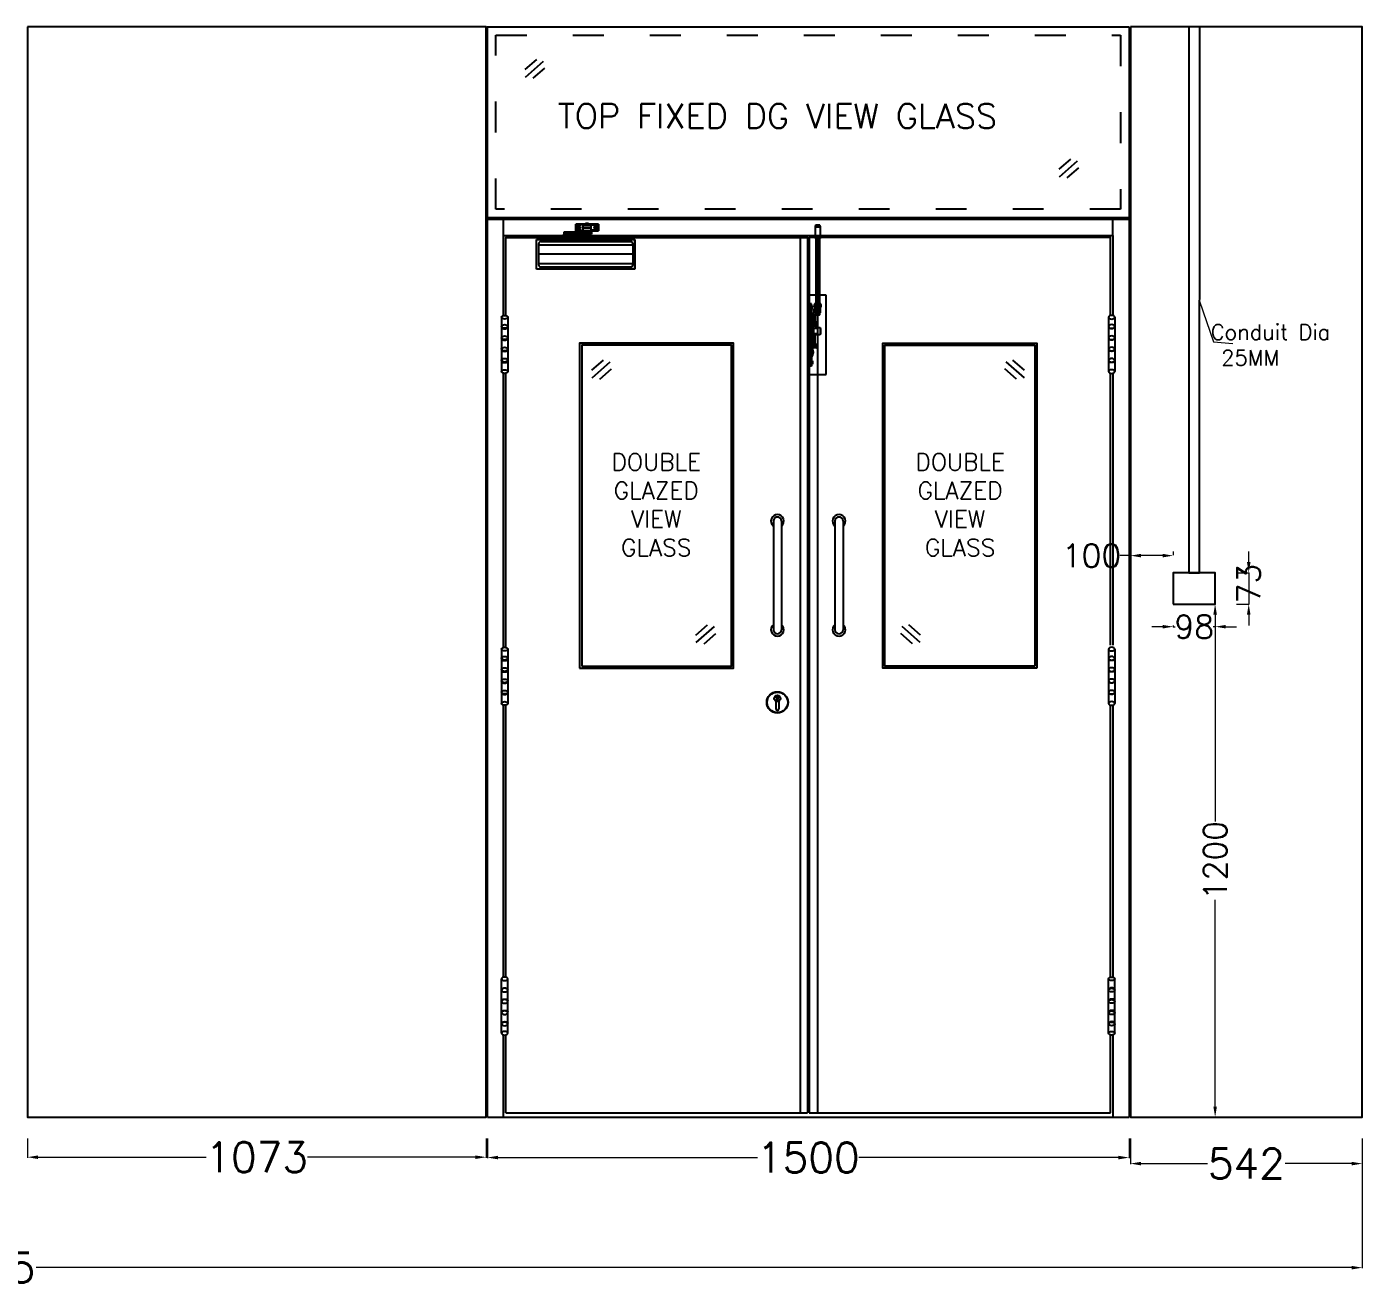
# Model space of a CAD drawing. Extents: x 3550807 to 4078732, y -628171 to -515859.
# Drawn here: x 3770853 to 3773975, y -603550 to -600603 of the extents above; entities that cross this region are included whole.
import ezdxf
from ezdxf.lldxf.tags import DXFTag

# ---------------------------------------------------------------- set-up
doc = ezdxf.new("R2010")
doc.units = 0
doc.header["$LTSCALE"] = 6
doc.header["$MEASUREMENT"] = 0
doc.linetypes.add('ACAD_ISO03W100', pattern=[30, 12, -18])
doc.linetypes.add('HIDDEN', pattern=[0.375, 0.25, -0.125])
doc.layers.get('0').update_dxf_attribs({"linetype": 'CONTINUOUS'})
doc.layers.get('Defpoints').update_dxf_attribs({"linetype": 'CONTINUOUS'})
for name, color, linetype in [('80 mm Wall', 5, 'CONTINUOUS'), ('Conduit', 2, 'CONTINUOUS'), ('D-Handle', 8, 'CONTINUOUS'), ('DIM', 7, 'CONTINUOUS'), ('Dimensions', 7, 'CONTINUOUS'), ('General Door', 170, 'CONTINUOUS'), ('Hardware', 7, 'CONTINUOUS'), ('Hinge', 255, 'CONTINUOUS'), ('MODULE BOX', 7, 'CONTINUOUS'), ('Panel Mounted Frame', 5, 'CONTINUOUS'), ('View Glass', 30, 'CONTINUOUS')]:
    doc.layers.add(name, color=color, linetype=linetype)
doc.layers.add('Door Closer', color=7, linetype='CONTINUOUS', lineweight=20, true_color=0x8b1842)
doc.styles.add('ROMANS', font='romans.shx')
doc.styles.get("Standard").update_dxf_attribs({"font": 'SIMPLEX'})
tags = doc.linetypes.add('03B05', pattern=[15, 6, -9]).pattern_tags.tags
tags[6:7] = [DXFTag(74, 4), DXFTag(75, 0), DXFTag(340, '0'), DXFTag(46, 1.0), DXFTag(50, 0.0), DXFTag(44, 0.0), DXFTag(45, 0.0)]
tags[4:5] = [DXFTag(74, 4), DXFTag(75, 0), DXFTag(340, '0'), DXFTag(46, 1.0), DXFTag(50, 0.0), DXFTag(44, 0.0), DXFTag(45, 0.0)]
doc.dimstyles.new('AEPL', dxfattribs={"dimtxt": 10, "dimasz": 2.5, "dimexe": 1.25, "dimexo": 2, "dimtad": 0, "dimdec": 0, "dimtxsty": 'ROMANS', "dimcen": 2.5, "dimclrd": 250, "dimclre": 250, "dimadec": 0, "dimazin": 0, "dimtfac": 1, "dimtdec": 0, "dimtmove": 0, "dimatfit": 3, "dimfxl": 0, "dimlwd": 0, "dimlwe": 0, "dimarcsym": 0})
doc.dimstyles.new('AEPL1', dxfattribs={"dimtxt": 100, "dimasz": 25, "dimexe": 1.25, "dimexo": 50, "dimtad": 0, "dimdec": 0, "dimtxsty": 'ROMANS', "dimcen": 2.5, "dimclrd": 250, "dimclre": 250, "dimadec": 0, "dimazin": 0, "dimtfac": 1, "dimtdec": 0, "dimtmove": 0, "dimatfit": 3, "dimfxl": 0, "dimlwd": 0, "dimlwe": 0, "dimarcsym": 0})

# ---------------------------------------------------------------- blocks, each defined once
blk = doc.blocks.new('*D345')
at = {"layer": 'Defpoints', "color": 0, "linetype": 'ByBlock', "transparency": 16777216}
for p in [(3770854.1, -603152.7), (3771926.6, -603152.7), (3771926.6, -603246.2)]:
    blk.add_point(p, dxfattribs=at)
at = {"layer": 'DIM', "color": 250, "linetype": 'ByBlock', "lineweight": 0, "transparency": 16777216}
for p, q in [((3770854.1, -603202.7), (3770854.1, -603247.5)), ((3771926.6, -603202.7), (3771926.6, -603247.5)), ((3770879.1, -603246.2), (3771271.8, -603246.2)), ((3771901.6, -603246.2), (3771508.9, -603246.2))]:
    blk.add_line(p, q, dxfattribs=at)
at = {"layer": 'DIM', "color": 250, "linetype": 'ByBlock', "transparency": 16777216}
for points in [[(3770879.1, -603242.1), (3770879.1, -603250.4), (3770854.1, -603246.2)], [(3771901.6, -603250.4), (3771901.6, -603242.1), (3771926.6, -603246.2)]]:
    blk.add_solid(points, dxfattribs=at)
at = {"layer": 'DIM', "color": 0, "linetype": 'ByBlock', "transparency": 16777216, "insert": (3771390.3, -603246.2), "char_height": 70, "attachment_point": 5, "style": 'ROMANS'}
blk.add_mtext('1073', dxfattribs=at)
blk = doc.blocks.new('D-HANDLE')
at = {"color": 252, "lineweight": 25}
for p, q in [((-9.5, 277), (-9.5, 23)), ((9.5, 277), (9.5, 23))]:
    blk.add_line(p, q, dxfattribs=at)
for centre, radius, start, end in [((0, 277), 15, 309.2965, 230.7035), ((0, 277), 9.5, 0, 180), ((0, 23), 15, 129.2965, 50.7035), ((0, 23), 9.5, 180, 0)]:
    blk.add_arc(centre, radius, start, end, dxfattribs=at)
blk = doc.blocks.new('LOCK')
at = {"color": 107, "lineweight": 25}
for p, q in [((-3.4, 3), (-3.4, -14.7)), ((-0.8, 10.3), (-0.8, 9.3)), ((-0.8, 9.3), (-0.3, 8.5)), ((-0.8, 5.1), (-0.3, 5.9)), ((-0.8, 5.1), (-0.8, 4.9)), ((-0.7, 7.9), (-0.3, 8.5)), ((-0.7, 7.9), (-0.3, 7.2)), ((-0.7, 6.6), (-0.3, 7.2)), ((-0.7, 6.6), (-0.3, 5.9)), ((0.8, 10.3), (0.8, 8.4)), ((0.8, 6.7), (0.8, 4.9)), ((3.4, 3), (3.4, -14.7))]:
    blk.add_line(p, q, dxfattribs=at)
blk.add_lwpolyline([(0.8, 6.7), (0.6, 6.7), (0.6, 8.4), (0.8, 8.4)], dxfattribs=at)
for centre, radius in [((0, 0), 25), ((0, 0), 24), ((0, 9.4), 7.26), ((0, 9.4), 6.47)]:
    blk.add_circle(centre, radius, dxfattribs=at)
for centre, radius, start, end in [((0, 12.1), 1.98, 294.4947, 245.5053), ((0, 5.4), 0.991, 214.0428, 325.9572), ((0, -14.7), 3.41, 180, 0)]:
    blk.add_arc(centre, radius, start, end, dxfattribs=at)
blk = doc.blocks.new('DOOR CLOSER')
at = {"color": 4, "lineweight": 25}
for p, q in [((-122.3, 0), (-122.3, 70)), ((-122.3, 70), (107.7, 70)), ((-112.3, 65), (97.7, 65)), ((107.7, 70), (107.7, 0)), ((-117.3, 10), (-117.3, 60)), ((102.7, 56.5), (-117.3, 56.5)), ((102.7, 35), (-117.3, 35)), ((102.7, 60), (102.7, 10)), ((102.7, 12.5), (-117.3, 12.5)), ((97.7, 5), (-112.3, 5))]:
    blk.add_line(p, q, dxfattribs=at)
at = {"lineweight": 25}
blk.add_line((107.7, 0), (-122.3, 0), dxfattribs=at)
at = {"color": 4, "lineweight": 25}
for centre, start, end in [((-112.3, 60), 90, 180), ((97.7, 60), 0, 90), ((-112.3, 10), 180, 270), ((97.7, 10), 270, 0)]:
    blk.add_arc(centre, 5, start, end, dxfattribs=at)
at = {"layer": 'Door Closer', "color": 4, "linetype": 'Continuous', "lineweight": 25}
for p, q in [((-30.5, 103.8), (-30.5, 105.8)), ((-30.5, 105.8), (-29.9, 105.8)), ((-29.9, 105.8), (-30.5, 105.8)), ((-30.5, 105.8), (-30.5, 103.8)), ((-30.5, 91.8), (-30.5, 103.8)), ((-30.5, 103.8), (-29.9, 103.8)), ((-29.9, 103.8), (-30.5, 103.8)), ((-30.5, 103.8), (-30.5, 91.8)), ((-29.9, 105.8), (-14, 105.8)), ((-8.9, 105.8), (-29.9, 105.8)), ((-29.9, 103.8), (-19.1, 103.8)), ((-14.1, 103.8), (-29.9, 103.8)), ((-26, 97), (-26, 98.5)), ((-26, 98.5), (-24.5, 98.5)), ((-26, 97), (-26, 98.5)), ((-26, 98.5), (-24.5, 98.5)), ((-24.5, 97), (-26, 97)), ((-24.5, 97), (-26, 97)), ((-24.5, 98.5), (-24.5, 100)), ((-24.5, 100), (-23, 100)), ((-24.5, 98.5), (-24.5, 100)), ((-24.5, 100), (-23, 100)), ((-24.5, 95.5), (-24.5, 97)), ((-24.5, 95.5), (-24.5, 97)), ((-23, 95.5), (-24.5, 95.5)), ((-23, 95.5), (-24.5, 95.5)), ((-23, 100), (-23, 98.5)), ((-23, 100), (-23, 98.5)), ((-23, 98.5), (-21.5, 98.5)), ((-23, 98.5), (-21.5, 98.5)), ((-21.5, 97), (-23, 97)), ((-23, 97), (-23, 95.5)), ((-21.5, 97), (-23, 97)), ((-23, 97), (-23, 95.5)), ((-21.5, 98.5), (-21.5, 97)), ((-21.5, 98.5), (-21.5, 97)), ((5.4, 102.5), (-14.5, 102.5)), ((-14.5, 102.5), (-14.5, 96.7)), ((5.4, 102.5), (-14.5, 102.5)), ((-14.5, 102.5), (-14.5, 96.7)), ((5.4, 96.8), (-14.5, 96.8)), ((-14.5, 96.8), (5.4, 96.8)), ((-14.5, 96.7), (-14.5, 91.8)), ((-14.5, 96.7), (-14.5, 91.8)), ((-14.5, 96.7), (5.4, 96.7)), ((5.4, 96.7), (-14.5, 96.7)), ((-9, 105.8), (-8.9, 105.8)), ((-8.9, 105.8), (-9, 105.8)), ((21.4, 105.8), (-0.2, 105.8)), ((-0.2, 105.8), (21.4, 105.8)), ((21.4, 103.8), (5, 103.8)), ((5, 103.8), (21.4, 103.8)), ((5.4, 96.8), (5.4, 102.5)), ((5.4, 96.8), (5.4, 102.5)), ((5.4, 91.8), (5.4, 96.8)), ((5.4, 91.8), (5.4, 96.8)), ((14.3, 97), (14.3, 98.5)), ((14.3, 98.5), (15.8, 98.5)), ((15.8, 97), (14.3, 97)), ((15.8, 98.5), (15.8, 100)), ((15.8, 100), (17.3, 100)), ((15.8, 95.5), (15.8, 97)), ((17.3, 95.5), (15.8, 95.5)), ((17.3, 100), (17.3, 98.5)), ((17.3, 98.5), (18.8, 98.5)), ((18.8, 97), (17.3, 97)), ((17.3, 97), (17.3, 95.5)), ((18.8, 98.5), (18.8, 97)), ((22.4, 105.8), (21.4, 105.8)), ((21.4, 105.8), (22.4, 105.8)), ((22.4, 103.8), (21.4, 103.8)), ((21.4, 103.8), (22.4, 103.8)), ((22.4, 103.8), (22.4, 105.8)), ((22.4, 105.8), (22.4, 103.8)), ((22.4, 91.8), (22.4, 103.8)), ((22.4, 103.8), (22.4, 91.8)), ((-58.4, 70), (-58.4, 81.8)), ((-58.4, 81.8), (-58.3, 81.8)), ((-58.3, 81.8), (-58.4, 81.8)), ((-58.4, 81.8), (-58.4, 70)), ((-58.4, 70), (-58.4, 70)), ((-58.3, 81.8), (-58, 81.8)), ((-58, 81.8), (-58.3, 81.8)), ((-58, 81.8), (-58, 87.8)), ((-58, 87.8), (-15.6, 87.8)), ((-58, 81.8), (-58, 87.8)), ((-58, 87.8), (-15.6, 87.8)), ((-15.6, 81.8), (-58, 81.8)), ((-15.6, 81.8), (-58, 81.8)), ((-36.5, 70), (-36.5, 81.8)), ((-36.5, 81.8), (-36.5, 70)), ((-36.5, 70), (-36.5, 70)), ((-29.9, 91.8), (-30.5, 91.8)), ((-30.5, 91.8), (-30.5, 89.8)), ((-30.5, 89.8), (-30.5, 91.8)), ((-30.5, 91.8), (-29.9, 91.8)), ((-30.5, 89.8), (-29.9, 89.8)), ((-29.9, 89.8), (-30.5, 89.8)), ((-19.5, 91.8), (-29.9, 91.8)), ((-29.9, 91.8), (-14.5, 91.8)), ((-29.9, 89.8), (-14.5, 89.8)), ((-9.5, 89.8), (-29.9, 89.8)), ((-15.6, 87.8), (-15.6, 81.8)), ((-15.6, 87.8), (-14.3, 87.8)), ((-15.6, 81.8), (-15.6, 87.8)), ((-15.6, 87.8), (-14.3, 87.8)), ((-14.3, 81.8), (-15.6, 81.8)), ((-14.3, 81.8), (-15.6, 81.8)), ((-14.5, 91.8), (-13.5, 90.8)), ((-14.3, 87.8), (6, 87.8)), ((-14.3, 87.8), (6, 87.8)), ((6, 81.8), (-14.3, 81.8)), ((6, 81.8), (-14.3, 81.8)), ((-13.5, 90.8), (4.4, 90.8)), ((-9.5, 87.8), (-9.5, 90.8)), ((-9.5, 90.8), (-9.5, 87.8)), ((0.4, 90.8), (0.4, 87.8)), ((0.4, 87.8), (0.4, 90.8)), ((21.4, 89.8), (0.4, 89.8)), ((0.4, 89.8), (21.4, 89.8)), ((4.4, 90.8), (5.4, 91.8)), ((5.4, 91.8), (21.4, 91.8)), ((21.4, 91.8), (5.4, 91.8)), ((6, 87.8), (6, 81.8)), ((6, 87.8), (6, 81.8)), ((21.4, 91.8), (22.4, 91.8)), ((22.4, 91.8), (21.4, 91.8)), ((22.4, 89.8), (21.4, 89.8)), ((21.4, 89.8), (22.4, 89.8)), ((22.4, 91.8), (22.4, 89.8)), ((22.4, 89.8), (22.4, 91.8)), ((107.7, 68.5), (107.7, 1.5)), ((107.7, 1.5), (107.7, 68.5)), ((107.7, 1.5), (107.7, 1.4)), ((107.7, 1.4), (107.7, 1.5))]:
    blk.add_line(p, q, dxfattribs=at)
at = {"layer": 'Door Closer', "color": 4, "lineweight": 25}
for p, q in [((-12.2, 104.8), (3.1, 104.8)), ((3.1, 104.8), (-12.2, 104.8)), ((-10.4, 104.9), (1.3, 104.9)), ((1.3, 104.9), (-10.4, 104.9)), ((-8.5, 104.8), (-8.5, 104.9)), ((-8.5, 104.9), (-8.5, 104.8)), ((-0.6, 104.8), (-0.6, 104.9)), ((-0.6, 104.9), (-0.6, 104.8)), ((22.4, 101.2), (22.4, 101.2)), ((22.4, 101.2), (22.4, 101.2))]:
    blk.add_line(p, q, dxfattribs=at)
at = {"layer": 'Door Closer', "color": 4, "linetype": 'Continuous', "lineweight": 25}
for centre in [(-23.8, 97.8), (-23.8, 97.8), (16.6, 97.8), (16.6, 97.8)]:
    blk.add_circle(centre, 4.24, dxfattribs=at)
at = {"layer": 'Door Closer', "color": 4, "lineweight": 25}
for centre, radius, start, end in [((-12.2, 102.5), 2.29, 90, 180), ((-12.2, 102.5), 2.29, 90, 180), ((-4.6, 96.8), 9.98, 90, 125.9041), ((-4.6, 96.8), 9.98, 90, 125.9041), ((-4.6, 101.2), 6.07, 90, 123.1034), ((-4.6, 101.2), 6.07, 90, 123.1034), ((-4.6, 101.2), 6.07, 56.8983, 90), ((-4.6, 101.2), 6.07, 56.8983, 90), ((-4.6, 96.8), 9.98, 54.0959, 90), ((-4.6, 96.8), 9.98, 54.0959, 90), ((3.1, 102.5), 2.29, 0, 90), ((3.1, 102.5), 2.29, 0, 90), ((-4.6, 95.9), 15, 250.5288, 270), ((-4.6, 95.9), 15, 250.5288, 270), ((-4.6, 95.9), 15, 270, 289.4712), ((-4.6, 95.9), 15, 270, 289.4712)]:
    blk.add_arc(centre, radius, start, end, dxfattribs=at)
blk = doc.blocks.new('FLUSH BOLT')
at = {"color": 9, "linetype": 'HIDDEN', "lineweight": 25, "ltscale": 100}
for p, q in [((-4.8, 349.9), (-6.1, 345.3)), ((-6.1, 345.3), (-6.1, 318.9)), ((-6.1, 345.3), (-6.1, 345.3)), ((-6.1, 345.3), (6.5, 345.3)), ((5.2, 349.9), (-4.8, 349.9)), ((-4.8, 349.9), (-4.8, 349.9)), ((6.5, 345.3), (5.2, 349.9)), ((6.5, 318.9), (6.5, 345.3)), ((-5.8, 318.7), (6.2, 318.7)), ((-3.8, 318.7), (-3.8, 165.6)), ((4.2, 318.7), (4.2, 165.6)), ((20, 185.6), (-20, 185.6)), ((-20, 185.6), (-20, 147)), ((-14, 165.6), (-17.2, 165.6)), ((-17.2, 165.6), (-17.2, 165.6)), ((-17.2, 165.6), (-17.2, 20)), ((-17.2, 160.8), (-15.7, 159.5)), ((-15.7, 154.5), (-15.7, 160)), ((-15.7, 160), (-12.2, 160)), ((-15.7, 159.5), (-12.2, 159.5)), ((-14, 94.4), (-14, 165.6)), ((-14, 165.6), (-14, 165.6)), ((-12.2, 161.2), (-14, 161.2)), ((-12.2, 153.2), (-12.2, 161.2)), ((-10, 151.8), (0.2, 157.6)), ((0.2, 157.6), (-10, 151.8)), ((-10, 151.8), (0.2, 157.6)), ((0.2, 157.6), (-10, 151.8)), ((-6.7, 165.6), (-7.8, 164.3)), ((-7.8, 164.3), (-7.8, 158.9)), ((-7.8, 158.9), (-6.7, 157.6)), ((7.1, 165.6), (-6.7, 165.6)), ((-6.7, 157.6), (7.1, 157.6)), ((-5.6, 157.1), (-5.6, 154.3)), ((-5.6, 154.3), (-5.6, 157.1)), ((5.5, 157.6), (-5.1, 157.6)), ((-5.1, 157.6), (5.5, 157.6)), ((-3.3, 168.8), (-3.8, 169.3)), ((-3.8, 169.3), (-3.8, 169.3)), ((-3.8, 169.3), (4.2, 169.3)), ((-3.8, 165.6), (-3.8, 164.3)), ((-3.8, 158.9), (-3.8, 164.3)), ((-3.8, 144.3), (-3.8, 158.9)), ((-3.8, 157.6), (-3.8, 144.3)), ((-3.3, 168.8), (-3.3, 165.6)), ((3.7, 168.8), (-3.3, 168.8)), ((-3.3, 168.8), (-3.3, 168.8)), ((-3.3, 165.6), (-3.3, 157.6)), ((-3.3, 157.6), (-3.3, 144.3)), ((-3.3, 157.6), (-3.3, 144.3)), ((0.2, 157.6), (0.2, 157.6)), ((0.2, 157.6), (0.2, 157.6)), ((0.2, 157.6), (0.2, 157.6)), ((0.2, 157.6), (0.2, 157.6)), ((0.2, 157.6), (0.2, 157.6)), ((4.2, 169.3), (3.7, 168.8)), ((3.7, 165.6), (3.7, 168.8)), ((3.7, 168.8), (3.7, 168.8)), ((3.7, 168.8), (3.7, 168.8)), ((3.7, 157.6), (3.7, 165.6)), ((3.7, 157.6), (3.7, 144.3)), ((3.7, 144.3), (3.7, 157.6)), ((4.2, 165.6), (4.2, 165.6)), ((4.2, 165.6), (4.2, 164.3)), ((4.2, 164.3), (4.2, 158.9)), ((4.2, 158.9), (4.2, 144.3)), ((4.2, 144.3), (4.2, 157.6)), ((4.2, 157.6), (4.2, 157.6)), ((6, 157.1), (6, 144.8)), ((6, 144.8), (6, 157.1)), ((8.2, 164.3), (7.1, 165.6)), ((7.1, 157.6), (8.2, 158.9)), ((8.2, 164.3), (8.2, 164.3)), ((8.2, 158.9), (8.2, 164.3)), ((8.2, 158.9), (8.2, 158.9)), ((20, 92.8), (20, 185.6)), ((-20, 147.8), (-17.2, 147.8)), ((-20, 37.8), (-20, 147.8)), ((-17.2, 153.8), (-15.7, 155)), ((-17.2, 147.8), (-17.2, 37.8)), ((-15.7, 155), (-12.2, 155)), ((-12.2, 154.5), (-15.7, 154.5)), ((-14, 153.2), (-12.2, 153.2)), ((-14, 151.8), (-14, 151.8)), ((-10.2, 135.3), (-10.2, 135.3)), ((-10.2, 135.3), (-10.2, 131.3)), ((-10.2, 131.3), (-10.2, 131.3)), ((-10, 151.8), (-10, 64.4)), ((-6, 140.4), (0.2, 144.3)), ((0.2, 144.3), (-6, 140.4)), ((-6, 140.4), (-6, 112)), ((-5.6, 144.8), (-5.6, 154.3)), ((-5.6, 154.3), (-5.6, 144.8)), ((-5.1, 144.3), (0.2, 144.3)), ((0.2, 144.3), (-5.1, 144.3)), ((-3.8, 144.3), (-3.8, 141.8)), ((-3.8, 141.8), (-3.8, 141.8)), ((-3.8, 141.8), (-3.8, 139.8)), ((-3.3, 139.3), (-3.8, 139.8)), ((-3.8, 139.8), (-3.8, 139.8)), ((-3.8, 139.8), (4.2, 139.8)), ((-3.3, 144.3), (-3.3, 142.1)), ((-3.3, 142.1), (-3.3, 139.3)), ((3.7, 139.3), (-3.3, 139.3)), ((-3.3, 139.3), (-3.3, 139.3)), ((5.5, 144.3), (0.2, 144.3)), ((0.2, 144.3), (5.5, 144.3)), ((3.7, 139.3), (3.7, 144.3)), ((4.2, 139.8), (3.7, 139.3)), ((4.2, 144.3), (4.2, 144.3)), ((4.2, 144.3), (4.2, 139.8)), ((-20, 94.5), (-20, 91.1)), ((-15.6, 94.4), (-15.6, 94.4)), ((-15.6, 94.4), (-14, 94.4)), ((-2.9, 122.7), (-14, 123.6)), ((-14, 123.6), (-14, 113.8)), ((-10, 123.6), (-14, 123.6)), ((-14, 123.6), (-13.6, 123.6)), ((-14, 113.8), (-2.9, 114.7)), ((-10, 123.3), (-10, 123.6)), ((-10, 71.5), (-10, 114.1)), ((-10, 114.1), (-10, 114.1)), ((-1.8, 107.8), (-10, 107.8)), ((-1.8, 95.4), (-10, 95.4)), ((-6, 112), (-1.8, 107.8)), ((-6, 91.2), (-1.8, 95.4)), ((-4.2, 110.2), (6, 110.2)), ((-2.9, 122.7), (-2.9, 122.7)), ((6, 110.2), (6, 93)), ((6, 107.8), (6.4, 107.8)), ((6.4, 95.4), (6, 95.4)), ((6.4, 107.8), (6.4, 95.4)), ((-20.8, 92.8), (-15.4, 92.8)), ((-15.6, 91.2), (-14, 91.2)), ((-14, 91.2), (-14, 20)), ((-14, 62), (-14, 71.8)), ((-14, 71.8), (-2.9, 70.9)), ((-2.9, 62.9), (-14, 62)), ((-10, 64.4), (-10, 64.4)), ((-10, 64.4), (-6, 64.4)), ((-6, 64.4), (-6, 91.2)), ((6, 93), (-4.2, 93)), ((-2.9, 62.9), (-2.9, 62.9)), ((20, 0), (20, 92.8)), ((-20, 38.6), (-20, 0)), ((-17.2, 37.8), (-20, 37.8)), ((-17.2, 31.8), (-15.7, 30.6)), ((-10, 62), (-14, 62)), ((-14, 62), (-13.6, 62)), ((-14, 62), (-14, 62)), ((-14, 32.3), (-12.2, 32.3)), ((-12.2, 32.3), (-12.2, 24.3)), ((-10.2, 54.3), (-10.2, 54.3)), ((-10.2, 54.3), (-10.2, 50.3)), ((-10.2, 50.3), (-10.2, 50.3)), ((-10, 62.3), (-10, 62)), ((-20, 0), (20, 0)), ((-17.2, 24.8), (-15.7, 26.1)), ((-14, 20), (-17.2, 20)), ((-17.2, 20), (-17.2, 20)), ((-17.2, 20), (-17.2, 19.2)), ((-12.2, 31.1), (-15.7, 31.1)), ((-15.7, 31.1), (-15.7, 25.6)), ((-15.7, 30.6), (-12.2, 30.6)), ((-15.7, 26.1), (-12.2, 26.1)), ((-15.7, 25.6), (-12.2, 25.6)), ((-12.2, 24.3), (-14, 24.3))]:
    blk.add_line(p, q, dxfattribs=at)
for centre, radius in [((0.2, 345.3), 1.409716787748038e-11), ((-15.6, 92.8), 1.6), ((-3.2, 118.7), 3), ((-3.2, 118.7), 1.6), ((-3.2, 118.7), 1.1), ((-3.2, 66.9), 3), ((-3.2, 66.9), 1.6), ((-3.2, 66.9), 1.1)]:
    blk.add_circle(centre, radius, dxfattribs=at)
for centre, radius, start, end in [((-5.8, 318.9), 0.25, 180, 270), ((6.2, 318.9), 0.25, 270, 0), ((-5.8, 163.4), 2.21, 25.1138, 124.8494), ((-5.8, 159.8), 2.21, 235.1505, 334.8862), ((-5.1, 157.1), 0.5, 90, 180), ((0.2, 158.7), 6.93, 54.7356, 125.2644), ((0.2, 164.5), 6.93, 234.7356, 305.2644), ((6.2, 163.4), 2.21, 55.1505, 154.8862), ((6.2, 159.8), 2.21, 205.1138, 304.8495), ((5.5, 157.1), 0.5, 0, 90), ((-29.1, 133.9), 18.9, 4.3787, 37.2348), ((-29.1, 132.7), 18.9, 322.7652, 355.6213), ((-5.1, 144.8), 0.5, 180, 270), ((-5.1, 144.8), 0.5, 180, 270), ((5.5, 144.8), 0.5, 270, 0), ((-15.4, 92.8), 2.1, 310.3676, 49.6324), ((-3.2, 118.7), 4, 274.6928, 85.3072), ((-29.1, 52.9), 18.9, 4.3787, 37.2348), ((-3.2, 66.9), 4, 274.6928, 85.3072), ((-29.1, 51.7), 18.9, 322.7652, 355.6213)]:
    blk.add_arc(centre, radius, start, end, dxfattribs=at)
blk = doc.blocks.new('HINGE')
at = {"layer": 'Hinge', "lineweight": 25}
for p, q in [((-7.3, -4.2), (-7.3, -131.4)), ((7.3, -4.2), (7.3, -131.4))]:
    blk.add_line(p, q, dxfattribs=at)
for centre in [(0, -4.2), (0, -25.8), (0, -52.2), (0, -78.6), (0, -105), (0, -131.4)]:
    blk.add_ellipse(centre, major_axis=(-7.35, 0), ratio=0.57735, dxfattribs=at)
for centre in [(0, -27), (0, -53.4), (0, -79.8), (0, -106.2)]:
    blk.add_ellipse(centre, major_axis=(-7.35, 0), ratio=0.57735, start_param=0, end_param=3.141593, dxfattribs=at)
blk = doc.blocks.new('*D349')
at = {"layer": 'Defpoints', "color": 0, "linetype": 'ByBlock', "transparency": 16777216}
for p in [(3771929.6, -603152.7), (3773429.6, -603152.7), (3771929.6, -603247.1)]:
    blk.add_point(p, dxfattribs=at)
at = {"layer": 'DIM', "color": 250, "linetype": 'ByBlock', "lineweight": 0, "transparency": 16777216}
for p, q in [((3771929.6, -603202.7), (3771929.6, -603248.4)), ((3773429.6, -603202.7), (3773429.6, -603248.4)), ((3771954.6, -603247.1), (3772561, -603247.1)), ((3773404.6, -603247.1), (3772798.2, -603247.1))]:
    blk.add_line(p, q, dxfattribs=at)
at = {"layer": 'DIM', "color": 250, "linetype": 'ByBlock', "transparency": 16777216}
for points in [[(3771954.6, -603242.9), (3771954.6, -603251.3), (3771929.6, -603247.1)], [(3773404.6, -603251.3), (3773404.6, -603242.9), (3773429.6, -603247.1)]]:
    blk.add_solid(points, dxfattribs=at)
at = {"layer": 'DIM', "color": 0, "linetype": 'ByBlock', "transparency": 16777216, "insert": (3772679.6, -603247.1), "char_height": 70, "attachment_point": 5, "style": 'ROMANS'}
blk.add_mtext('1500', dxfattribs=at)
blk = doc.blocks.new('*D350')
at = {"layer": 'Defpoints', "color": 0, "linetype": 'ByBlock', "transparency": 16777216}
for p in [(3773432.9, -603152.7), (3773974.9, -603152.7), (3773432.9, -603261.2)]:
    blk.add_point(p, dxfattribs=at)
at = {"layer": 'DIM', "color": 250, "linetype": 'ByBlock', "lineweight": 0, "transparency": 16777216}
for p, q in [((3773432.9, -603202.7), (3773432.9, -603262.5)), ((3773974.9, -603202.7), (3773974.9, -603262.5)), ((3773457.9, -603261.2), (3773613.3, -603261.2)), ((3773949.9, -603261.2), (3773794.5, -603261.2))]:
    blk.add_line(p, q, dxfattribs=at)
at = {"layer": 'DIM', "color": 250, "linetype": 'ByBlock', "transparency": 16777216}
for points in [[(3773457.9, -603257), (3773457.9, -603265.4), (3773432.9, -603261.2)], [(3773949.9, -603265.4), (3773949.9, -603257), (3773974.9, -603261.2)]]:
    blk.add_solid(points, dxfattribs=at)
at = {"layer": 'DIM', "color": 0, "linetype": 'ByBlock', "transparency": 16777216, "insert": (3773703.9, -603261.2), "char_height": 70, "attachment_point": 5, "style": 'ROMANS'}
blk.add_mtext('542', dxfattribs=at)
blk = doc.blocks.new('*D351')
at = {"layer": 'Defpoints', "color": 0, "linetype": 'ByBlock', "transparency": 16777216}
for p in [(3773630.9, -601952.7), (3773630.9, -603152.7), (3773630.9, -603152.7)]:
    blk.add_point(p, dxfattribs=at)
at = {"layer": 'DIM', "color": 250, "linetype": 'ByBlock', "lineweight": 0, "transparency": 16777216}
for p, q in [((3773580.9, -601952.7), (3773629.7, -601952.7)), ((3773630.9, -601977.7), (3773630.9, -602461)), ((3773630.9, -603127.7), (3773630.9, -602644.3)), ((3773580.9, -603152.7), (3773629.7, -603152.7))]:
    blk.add_line(p, q, dxfattribs=at)
at = {"layer": 'DIM', "color": 250, "linetype": 'ByBlock', "transparency": 16777216}
for points in [[(3773635.1, -601977.7), (3773626.7, -601977.7), (3773630.9, -601952.7)], [(3773626.7, -603127.7), (3773635.1, -603127.7), (3773630.9, -603152.7)]]:
    blk.add_solid(points, dxfattribs=at)
at = {"layer": 'DIM', "color": 0, "linetype": 'ByBlock', "transparency": 16777216, "insert": (3773630.9, -602552.7), "char_height": 70, "attachment_point": 5, "rotation": 90, "style": 'ROMANS'}
blk.add_mtext('{\\H0.771429x;1200}', dxfattribs=at)
blk = doc.blocks.new('*D352')
at = {"layer": 'Defpoints', "color": 0, "linetype": 'ByBlock', "transparency": 16777216}
for p in [(3773630.9, -601879.7), (3773630.9, -601952.7), (3773709.4, -601952.7)]:
    blk.add_point(p, dxfattribs=at)
at = {"layer": 'DIM', "color": 250, "linetype": 'ByBlock', "lineweight": 0, "transparency": 16777216}
for p, q in [((3773709.4, -601854.7), (3773709.4, -601829.7)), ((3773680.9, -601879.7), (3773710.7, -601879.7)), ((3773709.4, -601879.7), (3773709.4, -601952.7)), ((3773680.9, -601952.7), (3773710.7, -601952.7)), ((3773709.4, -601977.7), (3773709.4, -602002.7))]:
    blk.add_line(p, q, dxfattribs=at)
at = {"layer": 'DIM', "color": 250, "linetype": 'ByBlock', "transparency": 16777216}
for points in [[(3773705.3, -601854.7), (3773713.6, -601854.7), (3773709.4, -601879.7)], [(3773713.6, -601977.7), (3773705.3, -601977.7), (3773709.4, -601952.7)]]:
    blk.add_solid(points, dxfattribs=at)
at = {"layer": 'DIM', "color": 0, "linetype": 'ByBlock', "transparency": 16777216, "insert": (3773709.4, -601904.7), "char_height": 70, "attachment_point": 5, "rotation": 90, "style": 'ROMANS'}
blk.add_mtext('{\\H0.771429x;73}', dxfattribs=at)
blk = doc.blocks.new('*D353')
at = {"layer": 'Defpoints', "color": 0, "linetype": 'ByBlock', "transparency": 16777216}
for p in [(3773532.9, -601952.7), (3773630.9, -601952.7), (3773630.9, -602005.7)]:
    blk.add_point(p, dxfattribs=at)
at = {"layer": 'DIM', "color": 250, "linetype": 'ByBlock', "lineweight": 0, "transparency": 16777216}
for p, q in [((3773507.9, -602005.7), (3773482.9, -602005.7)), ((3773532.9, -602002.7), (3773532.9, -602007)), ((3773532.9, -602005.7), (3773537.6, -602005.7)), ((3773630.9, -602005.7), (3773626.3, -602005.7)), ((3773630.9, -602002.7), (3773630.9, -602007)), ((3773655.9, -602005.7), (3773680.9, -602005.7))]:
    blk.add_line(p, q, dxfattribs=at)
at = {"layer": 'DIM', "color": 250, "linetype": 'ByBlock', "transparency": 16777216}
for points in [[(3773507.9, -602009.9), (3773507.9, -602001.5), (3773532.9, -602005.7)], [(3773655.9, -602001.5), (3773655.9, -602009.9), (3773630.9, -602005.7)]]:
    blk.add_solid(points, dxfattribs=at)
at = {"layer": 'DIM', "color": 0, "linetype": 'ByBlock', "transparency": 16777216, "insert": (3773581.9, -602005.7), "char_height": 70, "attachment_point": 5, "style": 'ROMANS'}
blk.add_mtext('{\\H0.771429x;98}', dxfattribs=at)
blk = doc.blocks.new('*D354')
at = {"layer": 'Defpoints', "color": 0, "linetype": 'ByBlock', "transparency": 16777216}
for p in [(3773432.9, -601839.5), (3773432.9, -601879.7), (3773532.9, -601879.7)]:
    blk.add_point(p, dxfattribs=at)
at = {"layer": 'DIM', "color": 250, "linetype": 'ByBlock', "lineweight": 0, "transparency": 16777216}
for p, q in [((3773432.9, -601839.5), (3773407.9, -601839.5)), ((3773432.9, -601829.7), (3773432.9, -601838.2)), ((3773507.9, -601839.5), (3773457.9, -601839.5)), ((3773532.9, -601829.7), (3773532.9, -601838.2))]:
    blk.add_line(p, q, dxfattribs=at)
at = {"layer": 'DIM', "color": 250, "linetype": 'ByBlock', "transparency": 16777216}
for points in [[(3773457.9, -601835.3), (3773457.9, -601843.6), (3773432.9, -601839.5)], [(3773507.9, -601843.6), (3773507.9, -601835.3), (3773532.9, -601839.5)]]:
    blk.add_solid(points, dxfattribs=at)
at = {"layer": 'DIM', "color": 0, "linetype": 'ByBlock', "transparency": 16777216, "insert": (3773342, -601839.5), "char_height": 70, "attachment_point": 5, "style": 'ROMANS'}
blk.add_mtext('{\\H0.771429x;100}', dxfattribs=at)
blk = doc.blocks.new('*D355')
at = {"layer": 'Defpoints', "color": 0, "linetype": 'ByBlock', "transparency": 16777216}
for p in [(3767530, -603152.7), (3773974.9, -603152.7), (3773974.9, -603504.5)]:
    blk.add_point(p, dxfattribs=at)
at = {"layer": 'DIM', "color": 250, "linetype": 'ByBlock', "lineweight": 0, "transparency": 16777216}
for p, q in [((3767530, -603202.7), (3767530, -603505.8)), ((3773974.9, -603202.7), (3773974.9, -603505.8)), ((3767555, -603504.5), (3770630.4, -603504.5)), ((3773949.9, -603504.5), (3770874.5, -603504.5))]:
    blk.add_line(p, q, dxfattribs=at)
at = {"layer": 'DIM', "color": 250, "linetype": 'ByBlock', "transparency": 16777216}
for points in [[(3767555, -603500.3), (3767555, -603508.7), (3767530, -603504.5)], [(3773949.9, -603508.7), (3773949.9, -603500.3), (3773974.9, -603504.5)]]:
    blk.add_solid(points, dxfattribs=at)
at = {"layer": 'DIM', "color": 0, "linetype": 'ByBlock', "transparency": 16777216, "insert": (3770752.5, -603504.5), "char_height": 70, "attachment_point": 5, "style": 'ROMANS'}
blk.add_mtext('6445', dxfattribs=at)

msp = doc.modelspace()

# ---------------------------------------------------------------- linework, layer by layer
at = {"layer": '80 mm Wall', "ltscale": 500}
for points in [[(3770854.1, -600602.7), (3770854.1, -603152.7), (3771926.6, -603152.7), (3771926.6, -600602.7), (3770854.1, -600602.7)], [(3773432.9, -600602.7), (3773432.9, -603152.7), (3773974.9, -603152.7), (3773974.9, -600602.7), (3773432.9, -600602.7)]]:
    msp.add_lwpolyline(points, dxfattribs=at)
at = {"layer": 'Conduit', "linetype": '03B05'}
msp.add_lwpolyline([(3773569.4, -601879.7), (3773594.4, -601879.7), (3773594.8, -600602.7), (3773569.8, -600602.7), (3773569.4, -601879.7)], dxfattribs=at)
at = {"layer": 'General Door', "color": 1, "linetype": 'Continuous'}
msp.add_line((3773391.6, -601090.7), (3773391.6, -601052.7), dxfattribs=at)
at = {"layer": 'General Door', "color": 6, "linetype": 'Continuous'}
for p, q in [((3772661.8, -603142.7), (3772661.8, -601095.7)), ((3772701.8, -603142.7), (3772701.8, -601095.7))]:
    msp.add_line(p, q, dxfattribs=at)
at = {"layer": 'General Door', "linetype": 'Continuous'}
msp.add_lwpolyline([(3773429.6, -600602.7), (3773429.6, -601049.7), (3771929.6, -601049.7), (3771929.6, -600602.7), (3773429.6, -600602.7)], dxfattribs=at)
at = {"layer": 'MODULE BOX', "color": 5, "linetype": 'ByBlock'}
msp.add_lwpolyline([(3773532.9, -601952.7), (3773630.9, -601952.7), (3773630.9, -601879.7), (3773532.9, -601879.7)], close=True, dxfattribs=at)
at = {"layer": 'Panel Mounted Frame', "color": 1, "linetype": 'Continuous'}
msp.add_line((3771967.6, -601090.7), (3771967.6, -601052.7), dxfattribs=at)
at = {"layer": 'Panel Mounted Frame', "linetype": 'Continuous'}
msp.add_line((3771929.6, -603152.7), (3773429.6, -603152.7), dxfattribs=at)
at = {"layer": 'Panel Mounted Frame', "color": 1, "linetype": 'Continuous'}
msp.add_lwpolyline([(3771929.6, -603152.7), (3771929.6, -601052.7), (3773429.6, -601052.7), (3773429.6, -603152.7)], dxfattribs=at)
at = {"layer": 'Panel Mounted Frame', "linetype": 'Continuous'}
for points in [[(3771967.6, -601278), (3771967.6, -601090.7), (3773391.6, -601090.7), (3773391.6, -601278)], [(3771972.6, -601278.1), (3771972.6, -601095.7), (3772677.6, -601095.7), (3772677.6, -603142.7)], [(3773386.6, -601278.1), (3773386.6, -601095.7), (3772681.6, -601095.7), (3772681.6, -603142.7)], [(3771967.6, -602054), (3771967.6, -601413.3)], [(3771972.6, -602054.1), (3771972.6, -601413.2)], [(3773386.6, -602049.1), (3773386.6, -601413.2)], [(3773391.6, -601413.3), (3773391.6, -602049)], [(3771967.6, -602825), (3771967.6, -602189.3)], [(3771972.6, -602825.1), (3771972.6, -602189.2)], [(3773386.6, -602825.1), (3773386.6, -602189.2)], [(3773391.6, -602189.3), (3773391.6, -602825)], [(3771967.6, -603152.7), (3771967.6, -602960.3)], [(3771972.6, -603142.7), (3771972.6, -602960.2)], [(3773386.6, -603142.7), (3773386.6, -602960.2)], [(3773391.6, -602960.3), (3773391.6, -603152.7)], [(3771972.6, -603142.7), (3772677.6, -603142.7)], [(3772681.6, -603142.7), (3773386.6, -603142.7)]]:
    msp.add_lwpolyline(points, dxfattribs=at)
at = {"layer": 'View Glass'}
for p, q in [((3772017.9, -600702.8), (3772045.1, -600679)), ((3772018.3, -600720.4), (3772061, -600683)), ((3772036.8, -600723.2), (3772064, -600699.4)), ((3773266.4, -600936), (3773293.6, -600912.1)), ((3773266.8, -600953.5), (3773309.4, -600916.2)), ((3773285.2, -600956.4), (3773312.5, -600932.5)), ((3772173.8, -601406.1), (3772201, -601382.3)), ((3773185.4, -601406.1), (3773158.2, -601382.3)), ((3772174.3, -601423.7), (3772216.9, -601386.3)), ((3772192.7, -601426.5), (3772219.9, -601402.7)), ((3773166.5, -601426.5), (3773139.3, -601402.7)), ((3773185, -601423.7), (3773142.3, -601386.3)), ((3772417.2, -602025.2), (3772444.4, -602001.4)), ((3772417.6, -602042.8), (3772460.2, -602005.4)), ((3772941.6, -602042.8), (3772899, -602005.4)), ((3772942.1, -602025.2), (3772914.9, -602001.4)), ((3772436, -602045.6), (3772463.3, -602021.8)), ((3772923.2, -602045.6), (3772896, -602021.8))]:
    msp.add_line(p, q, dxfattribs=at)
at = {"layer": 'View Glass', "linetype": 'ACAD_ISO03W100'}
msp.add_lwpolyline([(3773409.6, -600622.7), (3773409.6, -601029.7), (3771949.6, -601029.7), (3771949.6, -600622.7)], close=True, dxfattribs=at)
at = {"layer": 'View Glass', "color": 5, "linetype": 'Continuous'}
for points in [[(3772145.1, -602102.6), (3772505.1, -602102.6), (3772505.1, -601342.7), (3772145.1, -601342.7)], [(3773214.1, -602102.6), (3772854.1, -602102.6), (3772854.1, -601342.7), (3773214.1, -601342.7)]]:
    msp.add_lwpolyline(points, close=True, dxfattribs=at)
at = {"layer": 'View Glass', "linetype": '03B05'}
for points in [[(3772150.1, -602097.6), (3772500.1, -602097.6), (3772500.1, -601347.7), (3772150.1, -601347.7)], [(3773209.1, -602097.6), (3772859.1, -602097.6), (3772859.1, -601347.7), (3773209.1, -601347.7)]]:
    msp.add_lwpolyline(points, close=True, dxfattribs=at)

# ---------------------------------------------------------------- block references
at = {"layer": 'D-Handle'}
for p in [(3772607.6, -602035.7), (3772751.6, -602035.7)]:
    msp.add_blockref('D-HANDLE', p, dxfattribs=at)
at = {"layer": 'Door Closer', "linetype": 'Continuous'}
msp.add_blockref('DOOR CLOSER', (3772166.9, -601169.9), dxfattribs=at)
at = {"layer": 'Hardware'}
for name, p in [('FLUSH BOLT', (3772701.6, -601416.3)), ('LOCK', (3772607.6, -602182.7))]:
    msp.add_blockref(name, p, dxfattribs=at)
at = {"layer": 'Hinge'}
for p in [(3771970, -601277.8), (3771970, -602053.8)]:
    msp.add_blockref('HINGE', p, dxfattribs=at)
at = {"layer": 'Hinge', "xscale": -1}
for p in [(3773389.2, -601277.8), (3773389.2, -602053.8)]:
    msp.add_blockref('HINGE', p, dxfattribs=at)
at = {"layer": 'Hinge', "xscale": -1, "rotation": 180}
msp.add_blockref('HINGE', (3771970, -602960.5), dxfattribs=at)
at = {"layer": 'Hinge', "rotation": 180}
msp.add_blockref('HINGE', (3773389.2, -602960.5), dxfattribs=at)

# ---------------------------------------------------------------- texts
at = {"layer": 'DIM', "linetype": 'ByBlock', "insert": (3772094.4, -600782.7, -1.5), "char_height": 57.6, "width": 1192.919, "attachment_point": 1, "style": 'ROMANS'}
msp.add_mtext('{\\C1;TOP FIXED DG VIEW GLASS}', dxfattribs=at)
at = {"layer": 'Dimensions', "insert": (3773620.7, -601346.7, 3543619.5), "char_height": 36, "attachment_point": 4, "rotation": 359.9676, "style": 'ROMANS'}
msp.add_mtext('Conduit Dia\\P 25MM', dxfattribs=at)
at = {"layer": 'View Glass', "char_height": 40, "width": 121.304, "attachment_point": 5}
for insert in [(3772324.5, -601720.6), (3773034.8, -601720.6)]:
    msp.add_mtext('{\\C1;DOUBLE GLAZED VIEW GLASS}', dxfattribs=dict(at, insert=insert))

# ---------------------------------------------------------------- dimensions: what is measured, and where the dimension line sits
at = {"layer": 'DIM', "linetype": 'ByBlock'}
dim = msp.add_linear_dim(base=(3773432.9, -601839.5), p1=(3773532.9, -601879.7), p2=(3773432.9, -601879.7), text='{\\H0.771429x;<>}', dimstyle='AEPL1', override={"dimtxt": 70, "dimtxsty": 'ROMANS', "dimarcsym": 1}, dxfattribs=at)
dim.commit()
dim.dimension.update_dxf_attribs({"geometry": '*D354', "text_midpoint": (3773342, -601839.5), "dimtype": 160})
dim = msp.add_linear_dim(base=(3773709.4, -601952.7), p1=(3773630.9, -601879.7), p2=(3773630.9, -601952.7), angle=90, text='{\\H0.771429x;<>}', dimstyle='AEPL1', override={"dimtxt": 70, "dimtxsty": 'ROMANS', "dimarcsym": 1}, dxfattribs=at)
dim.commit()
dim.dimension.update_dxf_attribs({"geometry": '*D352', "text_midpoint": (3773709.4, -601904.7), "dimtype": 160})
dim = msp.add_linear_dim(base=(3773630.9, -602005.7), p1=(3773532.9, -601952.7), p2=(3773630.9, -601952.7), text='{\\H0.771429x;<>}', dimstyle='AEPL1', override={"dimtxt": 70, "dimtxsty": 'ROMANS', "dimarcsym": 1}, dxfattribs=at)
dim.commit()
dim.dimension.update_dxf_attribs({"geometry": '*D353', "text_midpoint": (3773581.9, -602005.7)})
dim = msp.add_linear_dim(base=(3773630.9, -603152.7), p1=(3773630.9, -601952.7), p2=(3773630.9, -603152.7), angle=90, text='{\\H0.771429x;<>}', dimstyle='AEPL1', override={"dimtxt": 70, "dimtxsty": 'ROMANS', "dimarcsym": 1}, dxfattribs=at)
dim.commit()
dim.dimension.update_dxf_attribs({"geometry": '*D351', "text_midpoint": (3773630.9, -602552.7)})
for base, p1, p2, picture, middle in [((3773974.9, -603504.5), (3767530, -603152.7), (3773974.9, -603152.7), '*D355', (3770752.5, -603504.5)), ((3771926.6156, -603246.2496), (3770854.0795, -603152.6525), (3771926.6156, -603152.6525), '*D345', (3771390.3475, -603246.2496)), ((3771929.6, -603247.1), (3773429.6, -603152.7), (3771929.6, -603152.7), '*D349', (3772679.6, -603247.1)), ((3773432.9, -603261.2), (3773974.9, -603152.7), (3773432.9, -603152.7), '*D350', (3773703.9, -603261.2))]:
    dim = msp.add_linear_dim(base=base, p1=p1, p2=p2, dimstyle='AEPL1', override={"dimtxt": 70, "dimarcsym": 1}, dxfattribs=at)
    dim.commit()
    dim.dimension.update_dxf_attribs({"geometry": picture, "text_midpoint": middle})

# ---------------------------------------------------------------- leaders
at = {"layer": 'Dimensions'}
msp.add_leader([(3773594.6, -601244.2, 2834895.6), (3773627.1, -601339.9, 2834895.6), (3773672, -601343.3, 2834895.6)], dimstyle='AEPL', dxfattribs=at)

doc.saveas('drawing.dxf')
